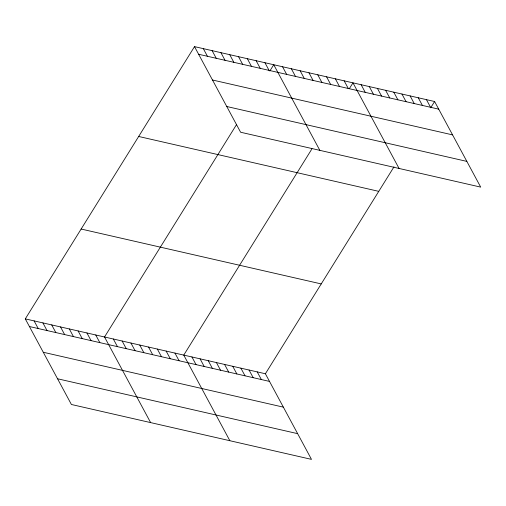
<?xml version="1.0" encoding="UTF-8"?>
<svg xmlns="http://www.w3.org/2000/svg" width="506" height="506" viewBox="0 0 506 506"><rect width="100%" height="100%" fill="white"/><g stroke="black" fill="none" stroke-linecap="round" stroke-linejoin="round"><path stroke-width="0.76" d="M25.3 318.881L265.391 373.763L311.487 459.378L71.397 404.49L25.3 318.881L194.513 46.622L434.603 101.51L480.7 187.119L240.609 132.237L194.513 46.622M236.644 124.419L104.527 336.99L150.63 422.605M269.837 71.017L273.74 64.736L319.836 150.345M311.968 148.815L183.76 355.104L229.857 440.72M349.456 88.499L352.973 82.845L399.07 168.46M265.391 373.763L393.991 166.847M430.695 107.791L434.603 101.51M198.63 54.268L438.721 109.157M212.482 79.999L452.573 134.887M226.758 106.507L466.848 161.395M138.669 136.468L378.76 191.35M81.137 229.035L321.228 283.923M29.418 326.528L269.508 381.416M43.269 352.258L283.36 407.147M57.545 378.766L297.636 433.655M426.438 99.644L430.555 107.291M418.279 97.778L422.396 105.425M410.113 95.906L414.231 103.559M401.947 94.04L406.071 101.693M393.788 92.174L397.906 99.827M385.623 90.308L389.74 97.962M377.463 88.442L381.581 96.096M369.298 86.577L373.415 94.23M361.132 84.711L365.256 92.364M344.169 80.833L348.286 88.487M335.364 78.822L339.482 86.469M326.56 76.811L330.677 84.458M317.755 74.793L321.879 82.446M308.957 72.782L313.075 80.435M300.153 70.77L304.27 78.424M291.348 68.759L295.466 76.406M282.544 66.748L286.662 74.395M264.935 62.719L269.059 70.372M256.137 60.707L260.255 68.361M247.333 58.696L251.45 66.343M238.528 56.685L242.646 64.332M229.724 54.673L233.842 62.32M220.92 52.656L225.037 60.309M212.115 50.644L216.239 58.298M203.317 48.633L207.435 56.286M257.225 371.897L261.349 379.551M249.066 370.031L253.183 377.685M240.9 368.166L245.018 375.819M232.741 366.3L236.859 373.953M224.575 364.434L228.693 372.087M216.41 362.568L220.534 370.221M208.251 360.702L212.368 368.355M200.085 358.836L204.203 366.489M191.926 356.97L196.043 364.624M174.956 353.093L179.073 360.74M166.151 351.082L170.275 358.729M157.347 349.064L161.471 356.717M148.549 347.053L152.667 354.706M139.745 345.041L143.862 352.695M130.94 343.03L135.058 350.677M122.136 341.019L126.253 348.666M113.331 339.001L117.455 346.654M95.729 334.978L99.846 342.632M86.924 332.967L91.042 340.614M78.12 330.956L82.238 338.603M69.316 328.944L73.433 336.591M60.511 326.927L64.635 334.58M51.707 324.915L55.831 332.568M42.909 322.904L47.026 330.557M34.104 320.893L38.222 328.539"/></g></svg>
